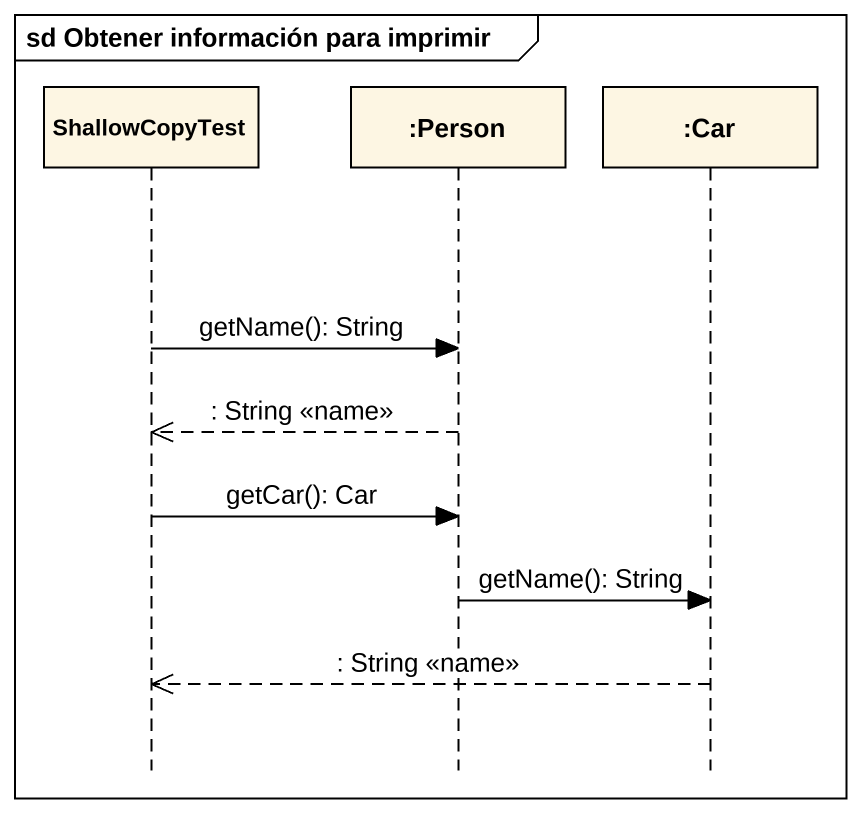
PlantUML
@startuml
mainframe sd Obtener información para imprimir
hide footbox
participant ShallowCopyTest
participant ":Person" as Person_
participant ":Car" as Car

ShallowCopyTest -> Person_ : getName(): String
Person_ -->> ShallowCopyTest : : String <<name>>
ShallowCopyTest -> Person_ : getCar(): Car
Person_ -> Car : getName(): String
Car -->> ShallowCopyTest : : String <<name>>
@enduml
